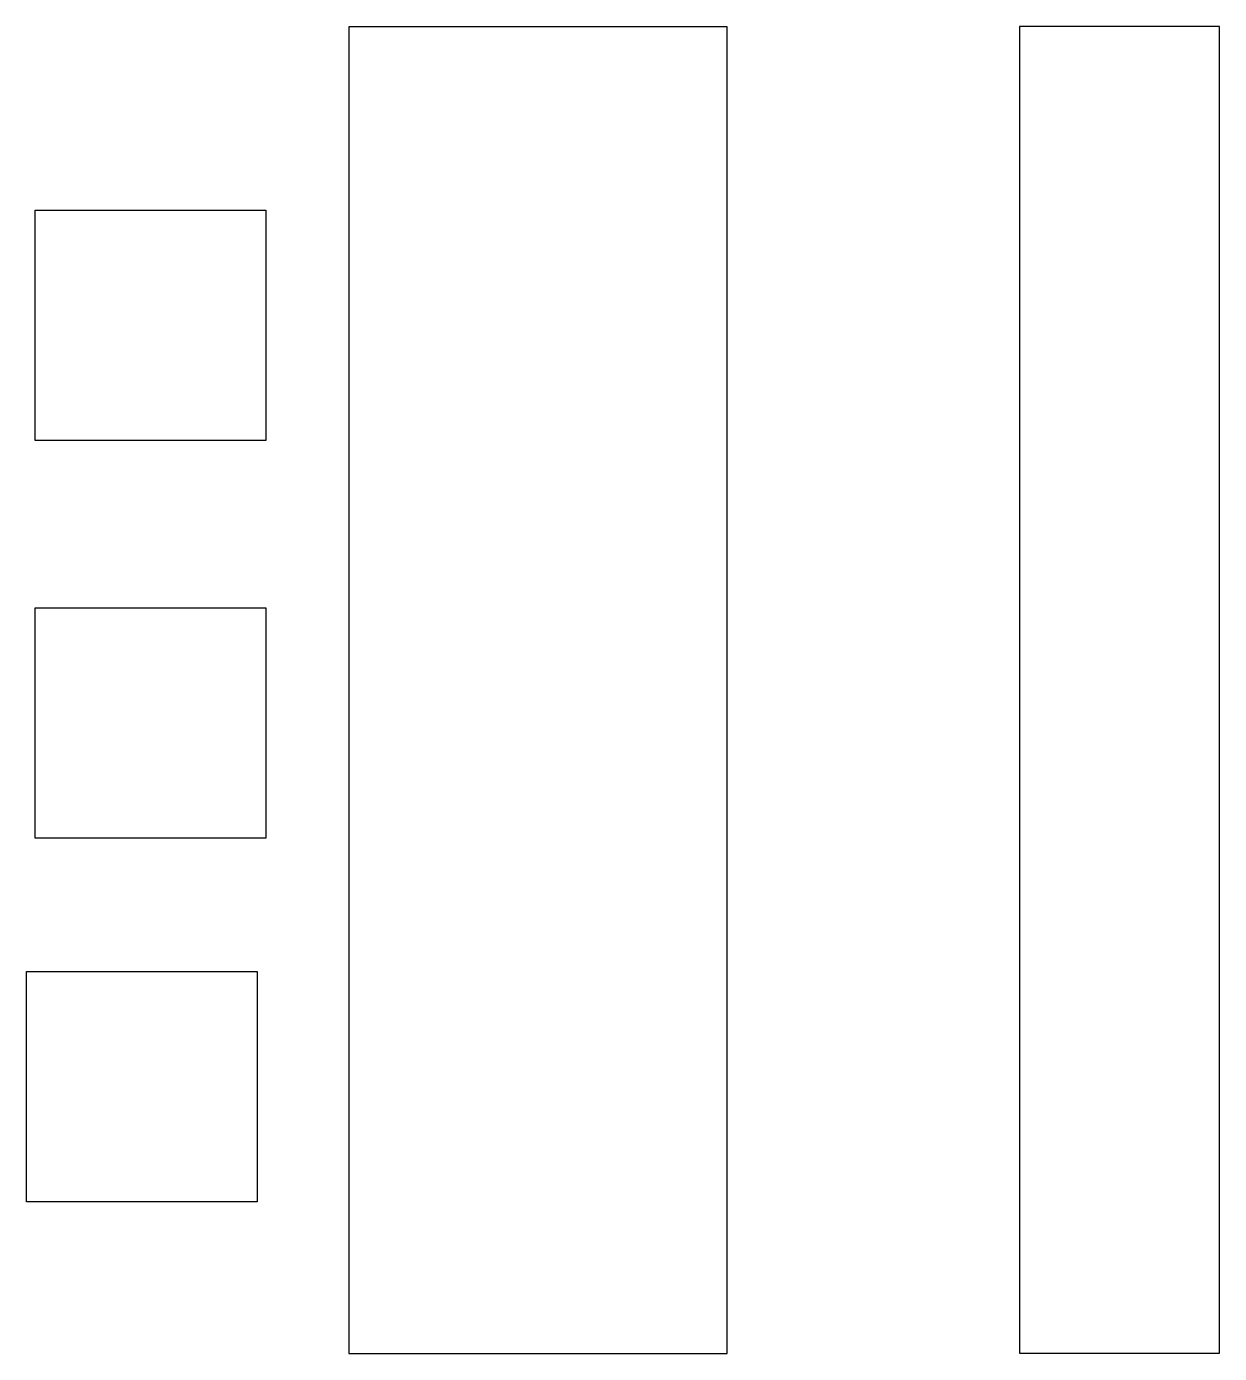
# Model space of a CAD drawing. Extents: x -1.42 to 0.01, y -1.58 to 0.01.
import ezdxf

# ---------------------------------------------------------------- set-up
doc = ezdxf.new("R2010")
doc.units = 0
doc.layers.get('0').update_dxf_attribs({"linetype": 'CONTINUOUS'})

msp = doc.modelspace()

# ---------------------------------------------------------------- linework, layer by layer
at = {"color": 0}
for points in [[(-1.0346, 0.0089), (-1.0346, -1.5845), (-0.5802, -1.5845), (-0.5802, 0.0089)], [(-0.2291, 0.0094), (-0.2291, -1.584), (0.011, -1.584), (0.011, 0.0094)], [(-1.1343, -0.4877), (-1.4112, -0.4877), (-1.4112, -0.2111), (-1.1343, -0.2111)], [(-1.1343, -0.9654), (-1.4112, -0.9654), (-1.4112, -0.6887), (-1.1343, -0.6887)], [(-1.1447, -1.4022), (-1.4216, -1.4022), (-1.4216, -1.1255), (-1.1447, -1.1255)]]:
    msp.add_lwpolyline(points, close=True, dxfattribs=at)

doc.saveas('drawing.dxf')
